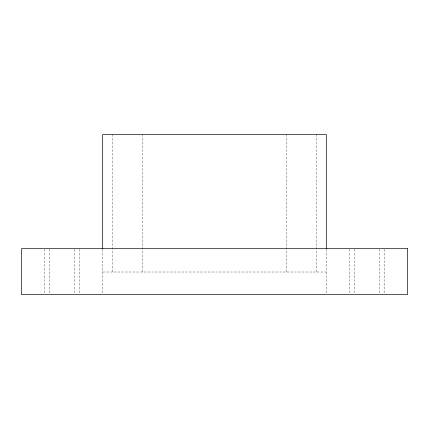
<?xml version="1.0" encoding="UTF-8"?>
<svg xmlns="http://www.w3.org/2000/svg" width="429" height="429" viewBox="0 0 429 429"><rect width="100%" height="100%" fill="white"/><g stroke="black" fill="none" stroke-linecap="round" stroke-linejoin="round"><path stroke-width="0.32" stroke-dasharray="2.15 1.61" d="M102.692 272.013L326.308 272.013M384.625 249.351L384.625 294.535M379.44 249.351L379.44 293.87M354.418 249.351L354.418 293.87M349.233 249.351L349.233 294.535M326.308 249.351L326.308 294.535M316.656 134.465L316.656 272.013M286.733 134.465L286.733 272.013M142.267 134.465L142.267 272.013M112.344 134.465L112.344 272.013M102.692 249.351L102.692 293.87M79.767 249.351L79.767 294.535M74.582 249.351L74.582 293.87M49.56 249.351L49.56 293.87M44.375 249.351L44.375 294.535"/><path stroke-width="0.64" d="M326.308 248.686L326.308 134.465L102.692 134.465L102.692 248.686M407.55 248.686L21.45 248.686L21.45 294.535L407.55 294.535L407.55 248.686"/></g></svg>
